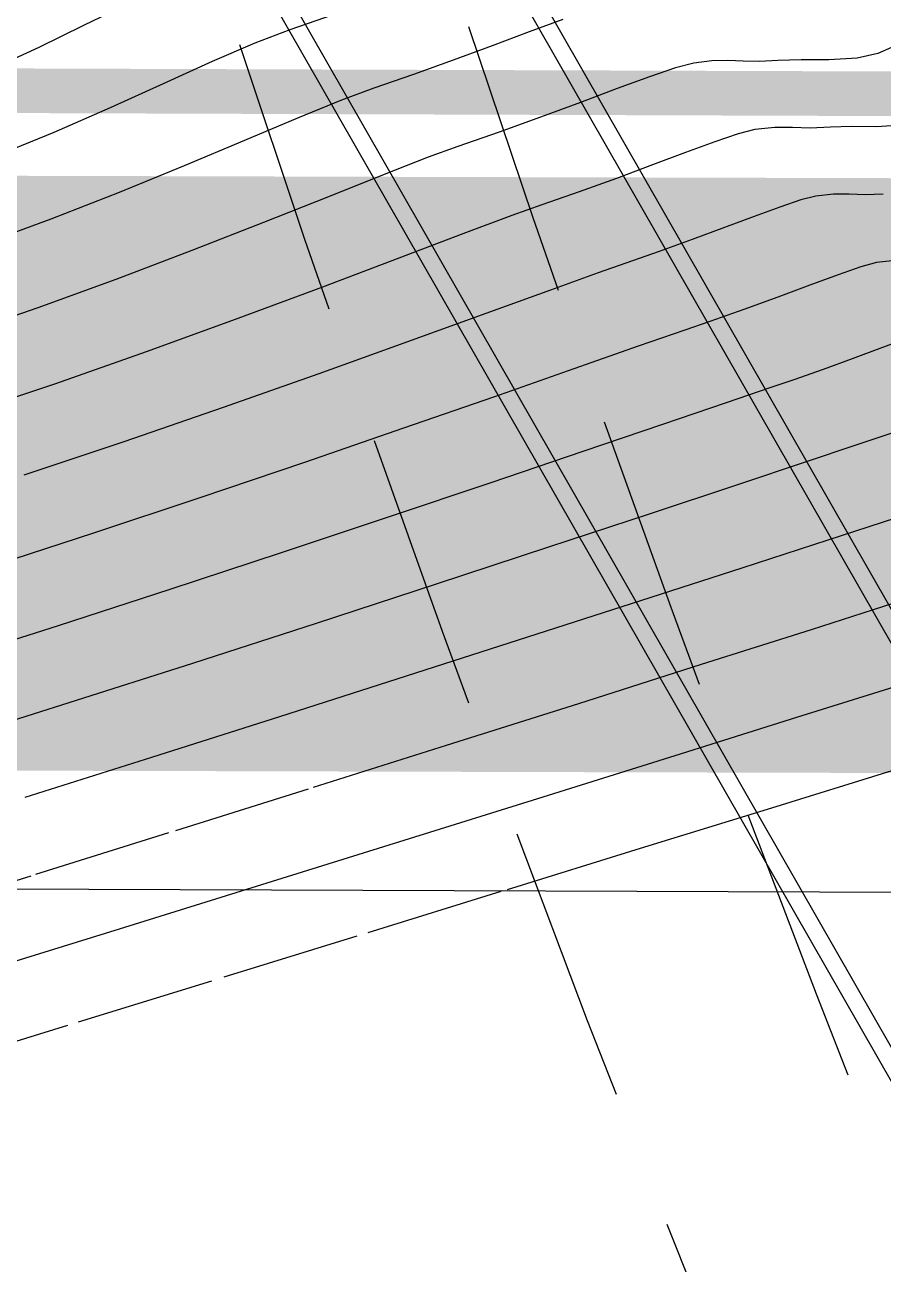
# Model space of a CAD drawing. Header units: feet. Extents: x 26064 to 27719, y 16802 to 28989.
# Drawn here: x 26340.11 to 26359.36, y 17993.04 to 18020.82 of the extents above; entities that cross this region are included whole.
import ezdxf

# ---------------------------------------------------------------- set-up
doc = ezdxf.new("R2010")
doc.units = ezdxf.units.FT
doc.header["$LTSCALE"] = 50
doc.header["$MEASUREMENT"] = 0
for name, pattern in [('HIDDEN', [0.375, 0.25, -0.125]), ('HIDDEN2', [0.1875, 0.125, -0.0625]), ('HIDN25', [0.0938, 0.0625, -0.0313]), ('PHANTOM', [2.5, 1.25, -0.25, 0.25, -0.25, 0.25, -0.25])]:
    doc.linetypes.add(name, pattern=pattern)
for name, color, linetype in [('CONT-MJR', 160, 'HIDDEN'), ('CONT-MNR', 55, 'HIDN25'), ('DEMO-STORM SEWER', 13, 'HIDDEN2'), ('FENCES-OTHER', 6, 'FENCE-WOOD'), ('s-adjoiners', 1, 'PHANTOM'), ('SD-INNER', 51, 'Continuous'), ('SD-OUTER', 6, 'Continuous'), ('SILT_FENCE', 1, 'HIDDEN')]:
    doc.layers.add(name, color=color, linetype=linetype)
doc.linetypes.add('FENCE-WOOD', pattern='A,1,0,[132,ltypeshp.shx,S=0.05,R=0,X=0,Y=0],-0.1', length=1.1)

msp = doc.modelspace()

# ---------------------------------------------------------------- linework, layer by layer
at = {"layer": 'CONT-MJR', "color": 7}
for p, q in [((26347.02102, 18021.03745, 605), (26346.0541, 18020.70656, 605)), ((26346.0541, 18020.70656, 605), (26345.265, 18020.4072, 605)), ((26345.265, 18020.4072, 605), (26344.30809, 18019.99176, 605)), ((26344.30809, 18019.99176, 605), (26343.21632, 18019.49555, 605)), ((26343.21632, 18019.49555, 605), (26342.02266, 18018.95386, 605)), ((26342.02266, 18018.95386, 605), (26340.76005, 18018.40198, 605)), ((26340.76005, 18018.40198, 605), (26339.46146, 18017.87522, 605)), ((26359.55886, 18015.52818, 610), (26359.20761, 18015.489, 610)), ((26358.85586, 18015.3924, 610), (26358.34295, 18015.21477, 610)), ((26359.20761, 18015.489, 610), (26358.85586, 18015.3924, 610)), ((26357.70829, 18014.97991, 610), (26356.99128, 18014.71162, 610)), ((26358.34295, 18015.21477, 610), (26357.70829, 18014.97991, 610)), ((26356.99128, 18014.71162, 610), (26356.23133, 18014.43371, 610)), ((26356.23133, 18014.43371, 610), (26355.46785, 18014.16997, 610)), ((26355.46785, 18014.16997, 610), (26354.90445, 18013.97551, 610)), ((26354.90445, 18013.97551, 610), (26353.86409, 18013.61004, 610)), ((26353.86409, 18013.61004, 610), (26352.41901, 18013.10203, 610)), ((26352.41901, 18013.10203, 610), (26350.64146, 18012.47991, 610)), ((26350.64146, 18012.47991, 610), (26348.60367, 18011.77213, 610)), ((26348.60367, 18011.77213, 610), (26346.37787, 18011.00714, 610)), ((26346.37787, 18011.00714, 610), (26344.03631, 18010.21339, 610)), ((26344.03631, 18010.21339, 610), (26341.65123, 18009.41932, 610)), ((26341.65123, 18009.41932, 610), (26339.29485, 18008.65339, 610)), ((26359.83299, 18006.04579, 615), (26357.41213, 18005.28684, 615)), ((26357.41213, 18005.28684, 615), (26354.68261, 18004.4321, 615)), ((26354.68261, 18004.4321, 615), (26351.72182, 18003.5061, 615)), ((26351.72182, 18003.5061, 615), (26348.60717, 18002.53336, 615)), ((26348.60717, 18002.53336, 615), (26345.41607, 18001.53841, 615)), ((26345.41607, 18001.53841, 615), (26342.22592, 18000.54575, 615)), ((26342.22592, 18000.54575, 615), (26339.11413, 17999.57991, 615))]:
    msp.add_line(p, q, dxfattribs=at)
at = {"layer": 'CONT-MNR', "color": 7, "extrusion": (0.437865, -0.899041, 0)}
msp.add_line((26342.39416, 18021.26798, 604), (26341.42929, 18020.79806, 604), dxfattribs=at)
at = {"layer": 'CONT-MNR', "color": 7}
for p, q in [((26341.42929, 18020.79806, 604), (26340.42909, 18020.3103, 604)), ((26352.17288, 18020.93826, 606), (26351.41795, 18020.65768, 606)), ((26359.5388, 18020.30711, 607), (26359.23727, 18020.17121, 607)), ((26349.71801, 18020.02448, 606), (26348.82467, 18019.70306, 606)), ((26355.51702, 18020.00955, 607), (26355.11255, 18019.95876, 607)), ((26355.87532, 18020.01526, 607), (26355.51702, 18020.00955, 607)), ((26356.21948, 18020.00119, 607), (26355.87532, 18020.01526, 607)), ((26359.23727, 18020.17121, 607), (26358.76889, 18020.07038, 607)), ((26348.82467, 18019.70306, 606), (26347.93685, 18019.39924, 606)), ((26354.7011, 18019.84938, 607), (26354.11622, 18019.65221, 607)), ((26353.39302, 18019.38845, 607), (26352.56664, 18019.07933, 607)), ((26350.7448, 18018.40985, 607), (26349.8196, 18018.09192, 607)), ((26356.10637, 18018.37016, 608), (26355.57869, 18018.19227, 608)), ((26356.47757, 18018.46884, 608), (26356.10637, 18018.37016, 608)), ((26357.71811, 18018.49962, 608), (26357.32077, 18018.51427, 608)), ((26345.0368, 18018.22537, 606), (26343.68689, 18017.65836, 606)), ((26349.8196, 18018.09192, 607), (26349.1515, 18017.84806, 607)), ((26348.16631, 18017.46187, 607), (26346.91883, 18016.96408, 607)), ((26346.91883, 18016.96408, 607), (26345.46384, 18016.38543, 607)), ((26357.84259, 18016.97892, 609), (26357.51163, 18016.89094, 609)), ((26356.45945, 18016.52018, 609), (26355.79473, 18016.27153, 609)), ((26355.79473, 18016.27153, 609), (26355.07527, 18016.00346, 609)), ((26343.85613, 18015.75663, 607), (26342.15049, 18015.10843, 607)), ((26348.49627, 18015.58379, 608), (26346.78876, 18014.93897, 608)), ((26342.85452, 18013.49337, 608), (26340.77414, 18012.76287, 608)), ((26359.28087, 18013.56046, 611), (26358.66312, 18013.32932, 611)), ((26358.00838, 18013.08988, 611), (26357.3506, 18012.86266, 611)), ((26357.3506, 18012.86266, 611), (26356.83809, 18012.68883, 611)), ((26356.83809, 18012.68883, 611), (26355.83298, 18012.34523, 611)), ((26354.40495, 18011.85759, 611), (26352.62365, 18011.25163, 611)), ((26359.89646, 18011.78597, 612), (26359.23335, 18011.55534, 612)), ((26342.33042, 18011.46986, 609), (26340.0908, 18010.71845, 609)), ((26350.55874, 18010.55309, 611), (26348.27989, 18009.78771, 611)), ((26348.27989, 18009.78771, 611), (26345.85674, 18008.98123, 611)), ((26349.32978, 18008.27652, 612), (26346.64312, 18007.40009, 612)), ((26359.82628, 18007.92442, 614), (26357.73915, 18007.25872, 614)), ((26340.85623, 18007.34788, 611), (26338.41819, 18006.57248, 611)), ((26351.38215, 18007.08801, 613), (26348.66053, 18006.21323, 613)), ((26343.87324, 18006.50413, 612), (26341.09994, 18005.61667, 612)), ((26355.27628, 18006.47488, 614), (26352.5211, 18005.60008, 614)), ((26352.5211, 18005.60008, 614), (26349.55703, 18004.66153, 614)), ((26349.55703, 18004.66153, 614), (26346.46752, 18003.68642, 614)), ((26342.94985, 18004.39283, 613), (26340.11077, 18003.49777, 613)), ((26359.54781, 18004.09388, 616), (26356.85228, 18003.26092, 616)), ((26356.85228, 18003.26092, 616), (26353.90715, 18002.35095, 616)), ((26350.78431, 18001.38616, 616), (26347.5557, 18000.38877, 616)), ((26347.5557, 18000.38877, 616), (26344.29321, 17999.38099, 616))]:
    msp.add_line(p, q, dxfattribs=at)
at = {"layer": 'CONT-MNR', "color": 7, "extrusion": (0.350834, -0.936438, 0)}
msp.add_line((26351.41795, 18020.65768, 606), (26350.59105, 18020.34789, 606), dxfattribs=at)
at = {"layer": 'CONT-MNR', "color": 7, "extrusion": (0.417524, -0.908666, 0)}
msp.add_line((26340.42909, 18020.3103, 604), (26339.40518, 18019.83983, 604), dxfattribs=at)
at = {"layer": 'CONT-MNR', "color": 7, "extrusion": (-0.347371, 0.937728, 0)}
msp.add_line((26350.59105, 18020.34789, 606), (26349.71801, 18020.02448, 606), dxfattribs=at)
at = {"layer": 'CONT-MNR', "color": 7, "extrusion": (0.25691, -0.966435, 0)}
msp.add_line((26355.11255, 18019.95876, 607), (26354.7011, 18019.84938, 607), dxfattribs=at)
at = {"layer": 'CONT-MNR', "color": 7, "extrusion": (-0.023602, -0.999721, 0)}
msp.add_line((26356.58153, 18019.99264, 607), (26356.21948, 18020.00119, 607), dxfattribs=at)
at = {"layer": 'CONT-MNR', "color": 7, "extrusion": (0.053996, -0.998541, 0)}
msp.add_line((26356.9935, 18020.01492, 607), (26356.58153, 18019.99264, 607), dxfattribs=at)
at = {"layer": 'CONT-MNR', "color": 7, "extrusion": (0.032876, -0.999459, 0)}
for p, q in [((26357.51535, 18020.03209, 607), (26356.9935, 18020.01492, 607)), ((26358.64534, 18018.53499, 608), (26358.17454, 18018.51951, 608))]:
    msp.add_line(p, q, dxfattribs=at)
at = {"layer": 'CONT-MNR', "color": 7, "extrusion": (-0.00204, -0.999998, 0)}
for p, q in [((26358.13331, 18020.03083, 607), (26357.51535, 18020.03209, 607)), ((26359.20286, 18018.53386, 608), (26358.64534, 18018.53499, 608))]:
    msp.add_line(p, q, dxfattribs=at)
at = {"layer": 'CONT-MNR', "color": 7, "extrusion": (0.06211, -0.998069, 0)}
for p, q in [((26358.76889, 18020.07038, 607), (26358.13331, 18020.03083, 607)), ((26359.77627, 18018.56954, 608), (26359.20286, 18018.53386, 608))]:
    msp.add_line(p, q, dxfattribs=at)
at = {"layer": 'CONT-MNR', "color": 7, "extrusion": (-0.348232, 0.937408, 0)}
msp.add_line((26347.93685, 18019.39924, 606), (26347.20926, 18019.12896, 606), dxfattribs=at)
at = {"layer": 'CONT-MNR', "color": 7, "extrusion": (0.342633, -0.939469, 0)}
for p, q in [((26354.11622, 18019.65221, 607), (26353.39302, 18019.38845, 607)), ((26355.57869, 18018.19227, 608), (26354.92624, 18017.95432, 608))]:
    msp.add_line(p, q, dxfattribs=at)
at = {"layer": 'CONT-MNR', "color": 7, "extrusion": (0.378956, -0.925415, 0)}
msp.add_line((26347.20926, 18019.12896, 606), (26346.22675, 18018.72662, 606), dxfattribs=at)
at = {"layer": 'CONT-MNR', "color": 7, "extrusion": (0.349152, -0.937066, 0)}
msp.add_line((26352.56664, 18019.07933, 607), (26351.67219, 18018.74606, 607), dxfattribs=at)
at = {"layer": 'CONT-MNR', "color": 7, "extrusion": (0.388198, -0.921576, 0)}
msp.add_line((26346.22675, 18018.72662, 606), (26345.0368, 18018.22537, 606), dxfattribs=at)
at = {"layer": 'CONT-MNR', "color": 7, "extrusion": (-0.340826, 0.940127, 0)}
for p, q in [((26351.67219, 18018.74606, 607), (26350.7448, 18018.40985, 607)), ((26353.37373, 18017.37476, 608), (26352.53705, 18017.07144, 608))]:
    msp.add_line(p, q, dxfattribs=at)
at = {"layer": 'CONT-MNR', "color": 7, "extrusion": (0.110871, -0.993835, 0)}
for p, q in [((26356.92607, 18018.51887, 608), (26356.47757, 18018.46884, 608)), ((26358.24246, 18017.02353, 609), (26357.84259, 18016.97892, 609))]:
    msp.add_line(p, q, dxfattribs=at)
at = {"layer": 'CONT-MNR', "color": 7, "extrusion": (-0.011656, -0.999932, 0)}
for p, q in [((26357.32077, 18018.51427, 608), (26356.92607, 18018.51887, 608)), ((26358.59437, 18017.01942, 609), (26358.24246, 18017.02353, 609))]:
    msp.add_line(p, q, dxfattribs=at)
at = {"layer": 'CONT-MNR', "color": 7, "extrusion": (0.043528, -0.999052, 0)}
for p, q in [((26358.17454, 18018.51951, 608), (26357.71811, 18018.49962, 608)), ((26359.35558, 18017.02409, 609), (26358.94863, 18017.00636, 609))]:
    msp.add_line(p, q, dxfattribs=at)
at = {"layer": 'CONT-MNR', "color": 7, "extrusion": (0.364959, -0.931023, 0)}
msp.add_line((26349.1515, 18017.84806, 607), (26348.16631, 18017.46187, 607), dxfattribs=at)
at = {"layer": 'CONT-MNR', "color": 7, "extrusion": (0.350357, -0.936616, 0)}
msp.add_line((26354.92624, 18017.95432, 608), (26354.18069, 18017.67543, 608), dxfattribs=at)
at = {"layer": 'CONT-MNR', "color": 7, "extrusion": (-0.379391, 0.925236, 0)}
msp.add_line((26343.68689, 18017.65836, 606), (26342.2245, 18017.05871, 606), dxfattribs=at)
at = {"layer": 'CONT-MNR', "color": 7, "extrusion": (-0.349152, 0.937066, 0)}
msp.add_line((26354.18069, 18017.67543, 608), (26353.37373, 18017.37476, 608), dxfattribs=at)
at = {"layer": 'CONT-MNR', "color": 7, "extrusion": (0.365176, -0.930938, 0)}
msp.add_line((26342.2245, 18017.05871, 606), (26340.69711, 18016.45956, 606), dxfattribs=at)
at = {"layer": 'CONT-MNR', "color": 7, "extrusion": (0.324977, -0.945722, 0)}
for p, q in [((26352.53705, 18017.07144, 608), (26351.70235, 18016.78461, 608)), ((26354.3293, 18015.73302, 609), (26353.5851, 18015.47729, 609))]:
    msp.add_line(p, q, dxfattribs=at)
at = {"layer": 'CONT-MNR', "color": 7, "extrusion": (-0.036845, -0.999321, 0)}
msp.add_line((26358.94863, 18017.00636, 609), (26358.59437, 18017.01942, 609), dxfattribs=at)
at = {"layer": 'CONT-MNR', "color": 7, "extrusion": (0.338043, -0.941131, 0)}
msp.add_line((26351.70235, 18016.78461, 608), (26351.02623, 18016.54176, 608), dxfattribs=at)
at = {"layer": 'CONT-MNR', "color": 7, "extrusion": (-0.342633, 0.939469, 0)}
msp.add_line((26357.04117, 18016.73234, 609), (26356.45945, 18016.52018, 609), dxfattribs=at)
at = {"layer": 'CONT-MNR', "color": 7, "extrusion": (-0.319453, 0.947602, 0)}
msp.add_line((26357.51163, 18016.89094, 609), (26357.04117, 18016.73234, 609), dxfattribs=at)
at = {"layer": 'CONT-MNR', "color": 7, "extrusion": (0.343737, -0.939066, 0)}
msp.add_line((26340.69711, 18016.45956, 606), (26339.15219, 18015.89406, 606), dxfattribs=at)
at = {"layer": 'CONT-MNR', "color": 7, "extrusion": (-0.364244, 0.931304, 0)}
msp.add_line((26345.46384, 18016.38543, 607), (26343.85613, 18015.75663, 607), dxfattribs=at)
at = {"layer": 'CONT-MNR', "color": 7, "extrusion": (0.352684, -0.935742, 0)}
msp.add_line((26351.02623, 18016.54176, 608), (26349.93315, 18016.12977, 608), dxfattribs=at)
at = {"layer": 'CONT-MNR', "color": 7, "extrusion": (0.355196, -0.934792, 0)}
msp.add_line((26349.93315, 18016.12977, 608), (26348.49627, 18015.58379, 608), dxfattribs=at)
at = {"layer": 'CONT-MNR', "color": 7, "extrusion": (0.340826, -0.940127, 0)}
msp.add_line((26355.07527, 18016.00346, 609), (26354.3293, 18015.73302, 609), dxfattribs=at)
at = {"layer": 'CONT-MNR', "color": 7, "extrusion": (0.340949, -0.940082, 0)}
msp.add_line((26352.96716, 18015.25993, 609), (26351.8964, 18014.87159, 609), dxfattribs=at)
at = {"layer": 'CONT-MNR', "color": 7, "extrusion": (-0.331819, 0.943343, 0)}
msp.add_line((26353.5851, 18015.47729, 609), (26352.96716, 18015.25993, 609), dxfattribs=at)
at = {"layer": 'CONT-MNR', "color": 7, "extrusion": (-0.342201, 0.939627, 0)}
msp.add_line((26342.15049, 18015.10843, 607), (26340.40171, 18014.47154, 607), dxfattribs=at)
at = {"layer": 'CONT-MNR', "color": 7, "extrusion": (0.348603, -0.937271, 0)}
msp.add_line((26346.78876, 18014.93897, 608), (26344.88378, 18014.23045, 608), dxfattribs=at)
at = {"layer": 'CONT-MNR', "color": 7, "extrusion": (0.342052, -0.939681, 0)}
msp.add_line((26351.8964, 18014.87159, 609), (26350.44654, 18014.34383, 609), dxfattribs=at)
at = {"layer": 'CONT-MNR', "color": 7, "extrusion": (0.323959, -0.946071, 0)}
msp.add_line((26340.40171, 18014.47154, 607), (26338.66457, 18013.8767, 607), dxfattribs=at)
at = {"layer": 'CONT-MNR', "color": 7, "extrusion": (0.341402, -0.939917, 0)}
msp.add_line((26344.88378, 18014.23045, 608), (26342.85452, 18013.49337, 608), dxfattribs=at)
at = {"layer": 'CONT-MNR', "color": 7, "extrusion": (-0.340488, 0.940249, 0)}
msp.add_line((26350.44654, 18014.34383, 609), (26348.6913, 18013.70821, 609), dxfattribs=at)
at = {"layer": 'CONT-MNR', "color": 7, "extrusion": (0.337302, -0.941396, 0)}
msp.add_line((26348.6913, 18013.70821, 609), (26346.70438, 18012.9963, 609), dxfattribs=at)
at = {"layer": 'CONT-MNR', "color": 7, "extrusion": (0.347056, -0.937845, 0)}
msp.add_line((26359.82768, 18013.76281, 611), (26359.28087, 18013.56046, 611), dxfattribs=at)
at = {"layer": 'CONT-MNR', "color": 7, "extrusion": (-0.343453, 0.93917, 0)}
msp.add_line((26358.66312, 18013.32932, 611), (26358.00838, 18013.08988, 611), dxfattribs=at)
at = {"layer": 'CONT-MNR', "color": 7, "extrusion": (0.317326, -0.948316, 0)}
msp.add_line((26340.77414, 18012.76287, 608), (26338.7158, 18012.07411, 608), dxfattribs=at)
at = {"layer": 'CONT-MNR', "color": 7, "extrusion": (0.332675, -0.943042, 0)}
msp.add_line((26346.70438, 18012.9963, 609), (26344.55952, 18012.23966, 609), dxfattribs=at)
at = {"layer": 'CONT-MNR', "color": 7, "extrusion": (0.326426, -0.945223, 0)}
msp.add_line((26344.55952, 18012.23966, 609), (26342.33042, 18011.46986, 609), dxfattribs=at)
at = {"layer": 'CONT-MNR', "color": 7, "extrusion": (0.32316, -0.946344, 0)}
msp.add_line((26355.83298, 18012.34523, 611), (26354.40495, 18011.85759, 611), dxfattribs=at)
at = {"layer": 'CONT-MNR', "color": 7, "extrusion": (0.316614, -0.948554, 0)}
msp.add_line((26358.72179, 18011.3847, 612), (26357.64822, 18011.02636, 612), dxfattribs=at)
at = {"layer": 'CONT-MNR', "color": 7, "extrusion": (0.316426, -0.948617, 0)}
msp.add_line((26359.23335, 18011.55534, 612), (26358.72179, 18011.3847, 612), dxfattribs=at)
at = {"layer": 'CONT-MNR', "color": 7, "extrusion": (0.320449, -0.947266, 0)}
msp.add_line((26352.62365, 18011.25163, 611), (26350.55874, 18010.55309, 611), dxfattribs=at)
at = {"layer": 'CONT-MNR', "color": 7, "extrusion": (0.315912, -0.948789, 0)}
msp.add_line((26357.64822, 18011.02636, 612), (26356.09244, 18010.50834, 612), dxfattribs=at)
at = {"layer": 'CONT-MNR', "color": 7, "extrusion": (0.314889, -0.949128, 0)}
msp.add_line((26356.09244, 18010.50834, 612), (26354.13423, 18009.85868, 612), dxfattribs=at)
at = {"layer": 'CONT-MNR', "color": 7, "extrusion": (0.313608, -0.949553, 0)}
msp.add_line((26354.13423, 18009.85868, 612), (26351.85342, 18009.10539, 612), dxfattribs=at)
at = {"layer": 'CONT-MNR', "color": 7, "extrusion": (0.309841, -0.950788, 0)}
msp.add_line((26359.62766, 18009.76106, 613), (26358.11239, 18009.26727, 613), dxfattribs=at)
at = {"layer": 'CONT-MNR', "color": 7, "extrusion": (0.309054, -0.951044, 0)}
msp.add_line((26358.11239, 18009.26727, 613), (26356.18306, 18008.64031, 613), dxfattribs=at)
at = {"layer": 'CONT-MNR', "color": 7, "extrusion": (0.312552, -0.949901, 0)}
msp.add_line((26345.85674, 18008.98123, 611), (26343.35897, 18008.15937, 611), dxfattribs=at)
at = {"layer": 'CONT-MNR', "color": 7, "extrusion": (0.312043, -0.950068, 0)}
msp.add_line((26351.85342, 18009.10539, 612), (26349.32978, 18008.27652, 612), dxfattribs=at)
at = {"layer": 'CONT-MNR', "color": 7, "extrusion": (0.308181, -0.951328, 0)}
msp.add_line((26356.18306, 18008.64031, 613), (26353.91465, 18007.90546, 613), dxfattribs=at)
at = {"layer": 'CONT-MNR', "color": 7, "extrusion": (0.308435, -0.951246, 0)}
msp.add_line((26343.35897, 18008.15937, 611), (26340.85623, 18007.34788, 611), dxfattribs=at)
at = {"layer": 'CONT-MNR', "color": 7, "extrusion": (-0.307178, 0.951652, 0)}
msp.add_line((26353.91465, 18007.90546, 613), (26351.38215, 18007.08801, 613), dxfattribs=at)
at = {"layer": 'CONT-MNR', "color": 7, "extrusion": (0.307765, -0.951462, 0)}
msp.add_line((26346.64312, 18007.40009, 612), (26343.87324, 18006.50413, 612), dxfattribs=at)
at = {"layer": 'CONT-MNR', "color": 7, "extrusion": (0.303275, -0.952903, 0)}
msp.add_line((26357.73915, 18007.25872, 614), (26355.27628, 18006.47488, 614), dxfattribs=at)
at = {"layer": 'CONT-MNR', "color": 7, "extrusion": (0.304586, -0.952485, 0)}
msp.add_line((26348.66053, 18006.21323, 613), (26345.82477, 18005.30641, 613), dxfattribs=at)
at = {"layer": 'CONT-MNR', "color": 7, "extrusion": (0.300897, -0.953657, 0)}
msp.add_line((26341.09994, 18005.61667, 612), (26338.40302, 18004.76574, 612), dxfattribs=at)
at = {"layer": 'CONT-MNR', "color": 7, "extrusion": (0.302853, -0.953037, 0)}
msp.add_line((26345.82477, 18005.30641, 613), (26342.94985, 18004.39283, 613), dxfattribs=at)
at = {"layer": 'CONT-MNR', "color": 7, "extrusion": (0.299906, -0.953969, 0)}
msp.add_line((26346.46752, 18003.68642, 614), (26343.33599, 18002.70194, 614), dxfattribs=at)
at = {"layer": 'CONT-MNR', "color": 7, "extrusion": (0.298555, -0.954392, 0)}
msp.add_line((26343.33599, 18002.70194, 614), (26340.24588, 18001.73528, 614), dxfattribs=at)
at = {"layer": 'CONT-MNR', "color": 7, "extrusion": (0.29518, -0.955442, 0)}
msp.add_line((26353.90715, 18002.35095, 616), (26350.78431, 18001.38616, 616), dxfattribs=at)
at = {"layer": 'CONT-MNR', "color": 7, "extrusion": (0.296805, -0.954938, 0)}
msp.add_line((26340.24588, 18001.73528, 614), (26337.28063, 18000.81365, 614), dxfattribs=at)
at = {"layer": 'CONT-MNR', "color": 7, "extrusion": (-0.295124, 0.955459, 0)}
msp.add_line((26344.29321, 17999.38099, 616), (26341.06877, 17998.38501, 616), dxfattribs=at)
at = {"layer": 'CONT-MNR', "color": 7, "extrusion": (-0.295109, 0.955464, 0)}
msp.add_line((26341.06877, 17998.38501, 616), (26337.95429, 17997.42306, 616), dxfattribs=at)
at = {"layer": 'DEMO-STORM SEWER', "color": 7}
for radius, start, end in [(475, 197.2505968, 206.1894291), (480, 197.1155294, 206.0093736)]:
    msp.add_arc((26800.82023, 18170.57), radius, start, end, dxfattribs=at)
at = {"layer": 'FENCES-OTHER', "color": 7, "ltscale": 0.5, "flags": 128}
msp.add_lwpolyline([(26250.46134, 18001.75788), (26756.80215, 18000.00023), (26756.86622, 18014.63596), (27577.18074, 18012.41286)], dxfattribs=at)
msp.add_lwpolyline([(26250.46134, 18001.75788), (26756.80215, 18000.00023), (26756.86622, 18014.63596), (27577.18074, 18012.41286)], dxfattribs=at)
at = {"layer": 's-adjoiners', "color": 7, "const_width": 1}
msp.add_lwpolyline([(26458.23079, 18018.92848), (26235.54213, 18019.70149)], dxfattribs=at)
at = {"layer": 'SD-INNER', "color": 7}
for p, q in [((26346.08668, 18030.42889), (26380.63397, 17970.10863)), ((26342.18178, 18028.19243), (26375.49676, 17970.0238))]:
    msp.add_line(p, q, dxfattribs=at)
at = {"layer": 'SD-OUTER', "color": 7}
for p, q in [((26346.41643, 18030.61775), (26381.07261, 17970.10735)), ((26341.85203, 18028.00358), (26375.49454, 17969.26308))]:
    msp.add_line(p, q, dxfattribs=at)
at = {"layer": 'SILT_FENCE', "color": 3, "linetype": 'Continuous', "flags": 128}
msp.add_lwpolyline([(26097.9364, 18044.0899, 13.33333, 13.33333, 0), (26160.73597, 18030.65615, 13.33333, 13.33333, 0), (26203.8759, 18021.29541, 13.33333, 13.33333, 0), (26250.44337, 18011.00838, 13.33333, 13.33333, 0), (27572.16596, 18007.42643, 13.33, 13.33, 0)], format="xyseb", dxfattribs=at)

doc.saveas('drawing.dxf')
